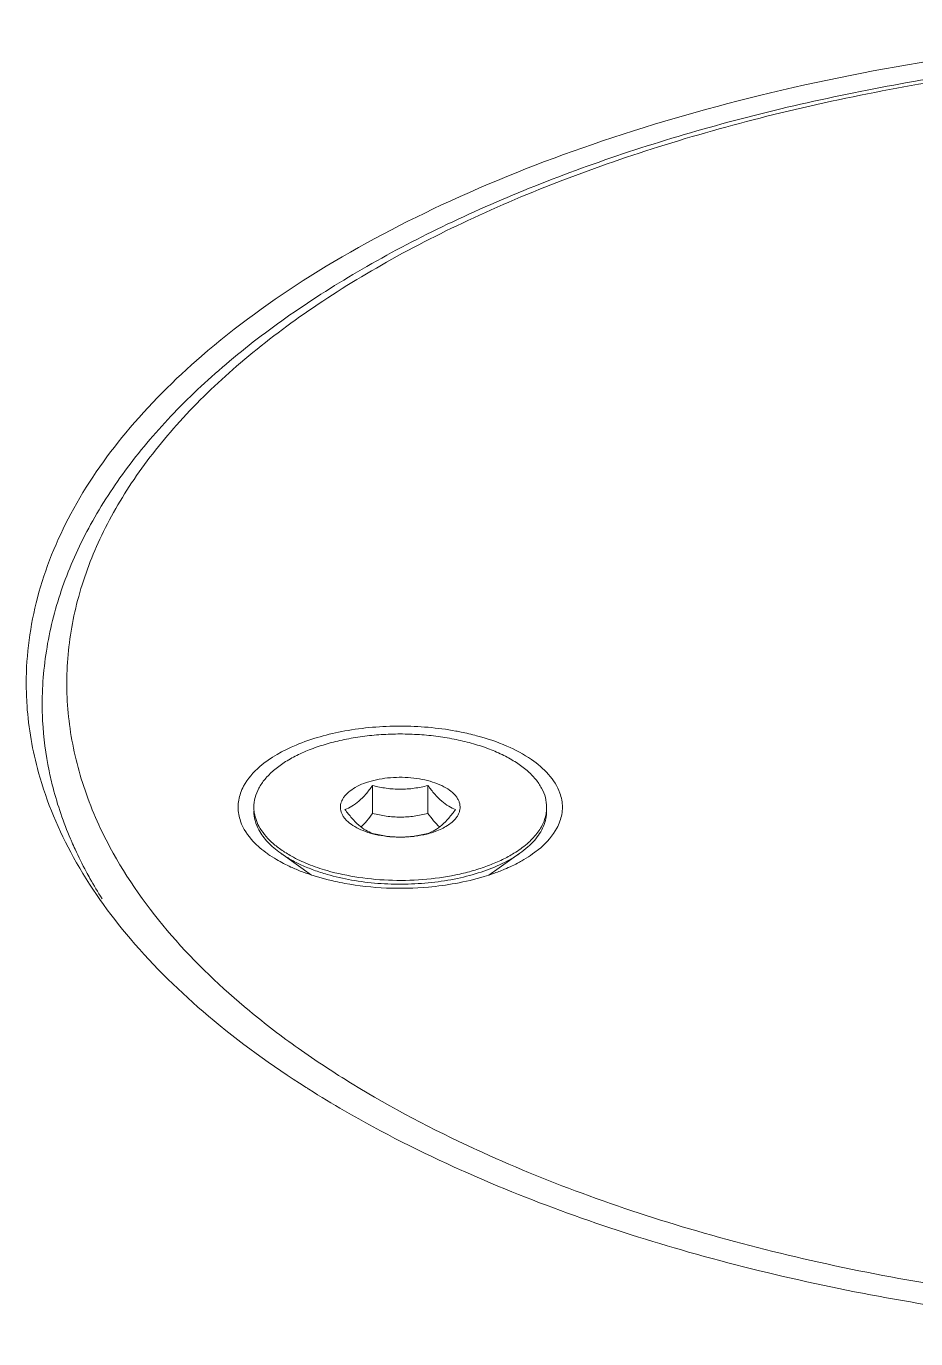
# Model space of a CAD drawing. Header units: millimetres. Extents: x 0 to 3564, y 0 to 2520.
# Drawn here: x 1708.9 to 1745.1, y 2177.2 to 2230.7 of the extents above; entities that cross this region are included whole.
import ezdxf

# ---------------------------------------------------------------- set-up
doc = ezdxf.new("R2010")
doc.units = ezdxf.units.MM
doc.layers.get('0').update_dxf_attribs({"lineweight": 13})

msp = doc.modelspace()

# ---------------------------------------------------------------- linework, layer by layer
for p, q in [((1723.007, 2199.758), (1723.007, 2198.623)), ((1725.257, 2199.758), (1725.257, 2198.623)), ((1729.848, 2197.226), (1729.519, 2196.972)), ((1720.521, 2196.114), (1719.267, 2197.001)), ((1727.743, 2196.114), (1728.998, 2197.001)), ((1727.16, 2184.968), (1727.222, 2184.939)), ((1726.637, 2184.091), (1726.709, 2184.058))]:
    msp.add_line(p, q)
for centre, radius, start, end in [((1719.672, 2198.876), 1.498, 180.0105, 185.9078), ((1728.595, 2198.876), 1.496, 354.0492, 359.996), ((1723.92, 2201.306), 3.627, 253.9012, 255.3331), ((1724.304, 2201.456), 3.782, 283.8414, 284.6791), ((1725.294, 2203.793), 15.85, 203.0466, 203.5214), ((1724.133, 2202.53), 4.872, 267.9886, 270.9745), ((1724.134, 2202.481), 4.822, 270.9701, 273.5151), ((1724.138, 2202.417), 4.758, 273.5146, 274.9839), ((1721.699, 2201.165), 5.131, 234.826, 239.5326), ((1726.555, 2201.184), 5.152, 300.4703, 305.1499), ((1723.008, 2203.795), 8.073, 247.2844, 250.808), ((1725.265, 2203.768), 8.045, 289.2014, 292.7385), ((1742.858, 2222.941), 42.038, 237.5408, 237.7236)]:
    msp.add_arc(centre, radius, start, end)
for points, knots in [([(1813.754, 2210.51), (1812.322, 2213.317), (1808.818, 2217.155), (1803, 2221.159), (1797.51, 2223.966), (1791.27, 2226.335), (1781.916, 2228.906), (1769.288, 2230.689), (1753.876, 2230.606), (1741.314, 2228.685), (1732.064, 2226.009), (1725.928, 2223.57), (1720.569, 2220.708), (1717.427, 2218.438), (1716.042, 2217.239)], [0, 0, 0, 0, 0.088881, 0.141375, 0.199264, 0.262136, 0.329285, 0.472453, 0.620055, 0.762514, 0.829074, 0.891229, 0.948342, 1, 1, 1, 1]), ([(1709.558, 2203.06), (1709.558, 2203.89), (1709.71, 2205.569), (1710.384, 2208.042), (1711.491, 2210.452), (1713.01, 2212.778), (1714.921, 2215.003), (1717.204, 2217.117), (1719.84, 2219.106), (1722.808, 2220.96), (1726.085, 2222.668), (1729.646, 2224.218), (1733.464, 2225.599), (1738.941, 2227.228), (1746.229, 2228.76), (1755.339, 2229.777), (1764.663, 2229.97), (1773.909, 2229.333), (1781.401, 2228.11), (1787.109, 2226.721), (1791.138, 2225.505), (1794.938, 2224.111), (1798.479, 2222.549), (1801.734, 2220.83), (1804.679, 2218.966), (1807.29, 2216.966), (1810.21, 2214.223), (1811.993, 2211.868), (1812.881, 2210.21)], [0, 0, 0, 0, 0.020646, 0.041676, 0.063474, 0.086348, 0.110553, 0.136267, 0.163599, 0.192589, 0.223223, 0.255438, 0.289128, 0.324158, 0.397531, 0.474028, 0.551881, 0.629235, 0.704266, 0.740391, 0.775328, 0.808915, 0.841018, 0.871534, 0.900403, 0.927615, 0.953214, 1, 1, 1, 1]), ([(1812, 2210.604), (1811.549, 2211.446), (1810.465, 2213.114), (1808.429, 2215.439), (1805.951, 2217.649), (1803.057, 2219.725), (1799.774, 2221.647), (1796.132, 2223.4), (1792.166, 2224.966), (1787.914, 2226.33), (1783.415, 2227.481), (1777.077, 2228.728), (1768.839, 2229.674), (1758.81, 2229.836), (1748.908, 2229.03), (1740.945, 2227.555), (1734.956, 2225.899), (1730.794, 2224.465), (1726.932, 2222.836), (1723.407, 2221.025), (1720.25, 2219.049), (1717.492, 2216.927), (1715.512, 2215.017), (1714.166, 2213.433), (1713.018, 2211.873), (1711.857, 2209.864), (1710.928, 2207.345), (1710.502, 2204.784), (1710.587, 2202.211), (1711.183, 2199.662), (1711.892, 2198.041), (1712.316, 2197.249)], [0, 0, 0, 0, 0.022934, 0.047544, 0.074031, 0.10249, 0.132931, 0.165291, 0.199452, 0.235247, 0.272476, 0.310905, 0.3903, 0.471244, 0.55141, 0.628527, 0.665302, 0.700574, 0.734151, 0.765882, 0.795666, 0.823463, 0.849311, 0.861546, 0.873352, 0.895795, 0.917016, 0.937486, 0.957762, 0.978422, 1, 1, 1, 1]), ([(1716.042, 2217.239), (1714.937, 2216.282), (1712.951, 2214.3), (1710.649, 2210.977), (1709.231, 2207.499), (1708.908, 2205.095), (1708.908, 2203.926)], [0, 0, 0, 0, 0.281941, 0.538353, 0.774678, 1, 1, 1, 1]), ([(1708.908, 2203.926), (1708.908, 2203.622), (1708.95, 2202.393), (1709.163, 2201.171), (1709.41, 2200.281)], [0, 0, 0, 0, 0.248118, 1, 1, 1, 1]), ([(1709.558, 2203.06), (1709.558, 2202.835), (1709.581, 2201.93), (1709.698, 2201.028), (1709.836, 2200.362)], [0, 0, 0, 0, 0.248943, 1, 1, 1, 1]), ([(1718.417, 2200.526), (1718.849, 2200.9), (1719.975, 2201.521), (1721.929, 2202.054), (1724.132, 2202.24), (1725.646, 2202.112), (1726.39, 2201.977)], [0, 0, 0, 0, 0.206306, 0.454834, 0.727416, 1, 1, 1, 1]), ([(1727.112, 2201.456), (1726.881, 2201.523), (1726.405, 2201.639), (1725.669, 2201.763), (1724.907, 2201.839), (1724.132, 2201.864), (1723.357, 2201.839), (1722.596, 2201.763), (1721.86, 2201.639), (1721.162, 2201.469), (1720.515, 2201.254), (1719.929, 2201), (1719.413, 2200.709), (1718.977, 2200.386), (1718.626, 2200.037), (1718.369, 2199.665), (1718.21, 2199.276), (1718.174, 2199.007), (1718.174, 2198.876)], [0, 0, 0, 0, 0.070402, 0.143616, 0.218736, 0.294834, 0.370931, 0.446055, 0.519262, 0.589668, 0.656485, 0.719057, 0.776906, 0.829795, 0.877802, 0.92142, 0.961647, 1, 1, 1, 1]), ([(1726.39, 2201.977), (1726.462, 2201.964), (1726.748, 2201.909), (1727.031, 2201.843), (1727.24, 2201.787)], [0, 0, 0, 0, 0.25414, 1, 1, 1, 1]), ([(1727.24, 2201.787), (1727.659, 2201.676), (1728.438, 2201.412), (1729.68, 2200.76), (1730.434, 2200.011), (1730.632, 2199.449)], [0, 0, 0, 0, 0.306727, 0.577589, 1, 1, 1, 1]), ([(1730.091, 2198.876), (1730.091, 2199.007), (1730.055, 2199.276), (1729.896, 2199.665), (1729.639, 2200.037), (1729.288, 2200.386), (1728.852, 2200.709), (1728.336, 2201), (1727.75, 2201.254), (1727.331, 2201.393), (1727.112, 2201.456)], [0, 0, 0, 0, 0.093469, 0.191504, 0.297803, 0.414799, 0.543694, 0.684666, 0.837174, 1, 1, 1, 1]), ([(1717.633, 2199.45), (1717.667, 2199.546), (1717.851, 2199.955), (1718.157, 2200.301), (1718.417, 2200.526)], [0, 0, 0, 0, 0.229745, 1, 1, 1, 1]), ([(1709.41, 2200.281), (1709.741, 2199.083), (1710.76, 2196.668), (1713.143, 2193.325), (1716.365, 2190.187), (1718.912, 2188.351), (1720.296, 2187.471)], [0, 0, 0, 0, 0.217169, 0.453161, 0.713257, 1, 1, 1, 1]), ([(1709.836, 2200.362), (1709.884, 2200.128), (1710.104, 2199.183), (1710.423, 2198.261), (1710.709, 2197.588)], [0, 0, 0, 0, 0.246089, 1, 1, 1, 1]), ([(1725.35, 2199.931), (1725.207, 2199.972), (1724.909, 2200.039), (1724.448, 2200.092), (1723.974, 2200.099), (1723.507, 2200.061), (1723.063, 2199.979), (1722.659, 2199.856), (1722.31, 2199.696), (1722.109, 2199.559), (1722.023, 2199.485)], [0, 0, 0, 0, 0.128611, 0.263628, 0.401279, 0.537607, 0.668749, 0.791211, 0.902193, 1, 1, 1, 1]), ([(1726.242, 2198.267), (1726.28, 2198.301), (1726.351, 2198.369), (1726.44, 2198.48), (1726.507, 2198.596), (1726.551, 2198.715), (1726.571, 2198.836), (1726.567, 2198.957), (1726.539, 2199.078), (1726.487, 2199.195), (1726.413, 2199.31), (1726.28, 2199.462), (1726.057, 2199.635), (1725.729, 2199.806), (1725.482, 2199.893), (1725.35, 2199.931)], [0, 0, 0, 0, 0.062761, 0.121167, 0.1757, 0.227248, 0.276977, 0.32624, 0.376438, 0.428866, 0.484593, 0.544387, 0.677689, 0.830135, 1, 1, 1, 1]), ([(1717.633, 2198.303), (1717.568, 2198.486), (1717.497, 2198.876), (1717.568, 2199.267), (1717.633, 2199.45)], [0, 0, 0, 0, 0.499811, 1, 1, 1, 1]), ([(1722.023, 2199.485), (1721.985, 2199.452), (1721.914, 2199.384), (1721.825, 2199.272), (1721.758, 2199.156), (1721.714, 2199.038), (1721.694, 2198.917), (1721.698, 2198.795), (1721.726, 2198.675), (1721.778, 2198.557), (1721.852, 2198.443), (1721.985, 2198.291), (1722.208, 2198.117), (1722.536, 2197.946), (1722.783, 2197.86), (1722.915, 2197.822)], [0, 0, 0, 0, 0.062761, 0.121167, 0.1757, 0.227248, 0.276977, 0.32624, 0.376438, 0.428866, 0.484593, 0.544387, 0.677689, 0.830135, 1, 1, 1, 1]), ([(1722.445, 2199.12), (1722.547, 2199.208), (1722.745, 2199.413), (1722.919, 2199.637), (1723.007, 2199.758)], [0, 0, 0, 0, 0.47416, 1, 1, 1, 1]), ([(1725.257, 2199.758), (1725.074, 2199.712), (1724.702, 2199.635), (1724.132, 2199.593), (1723.563, 2199.635), (1723.191, 2199.712), (1723.007, 2199.758)], [0, 0, 0, 0, 0.249369, 0.5, 0.750631, 1, 1, 1, 1]), ([(1726.382, 2198.783), (1726.286, 2198.819), (1726.086, 2198.912), (1725.799, 2199.124), (1725.52, 2199.413), (1725.346, 2199.637), (1725.257, 2199.758)], [0, 0, 0, 0, 0.203593, 0.435936, 0.703391, 1, 1, 1, 1]), ([(1730.632, 2199.449), (1730.697, 2199.266), (1730.768, 2198.876), (1730.697, 2198.486), (1730.632, 2198.303)], [0, 0, 0, 0, 0.499811, 1, 1, 1, 1]), ([(1721.882, 2198.783), (1721.979, 2198.819), (1722.179, 2198.912), (1722.357, 2199.043), (1722.445, 2199.12)], [0, 0, 0, 0, 0.467037, 1, 1, 1, 1]), ([(1718.417, 2197.226), (1718.324, 2197.307), (1718.001, 2197.614), (1717.74, 2197.998), (1717.633, 2198.303)], [0, 0, 0, 0, 0.27505, 1, 1, 1, 1]), ([(1718.377, 2197.949), (1718.312, 2198.07), (1718.21, 2198.321), (1718.174, 2198.59), (1718.174, 2198.721)], [0, 0, 0, 0, 0.511935, 1, 1, 1, 1]), ([(1718.182, 2198.722), (1718.193, 2198.617), (1718.238, 2198.403), (1718.325, 2198.202), (1718.377, 2198.104)], [0, 0, 0, 0, 0.48875, 1, 1, 1, 1]), ([(1721.882, 2198.783), (1721.971, 2198.663), (1722.145, 2198.439), (1722.425, 2198.149), (1722.711, 2197.938), (1722.911, 2197.844), (1723.007, 2197.809)], [0, 0, 0, 0, 0.296609, 0.564064, 0.796406, 1, 1, 1, 1]), ([(1722.538, 2198.07), (1722.622, 2198.15), (1722.785, 2198.329), (1722.933, 2198.521), (1723.007, 2198.623)], [0, 0, 0, 0, 0.480006, 1, 1, 1, 1]), ([(1723.007, 2198.623), (1723.191, 2198.577), (1723.563, 2198.5), (1724.132, 2198.457), (1724.702, 2198.5), (1725.074, 2198.577), (1725.257, 2198.623)], [0, 0, 0, 0, 0.249369, 0.5, 0.750631, 1, 1, 1, 1]), ([(1725.257, 2198.623), (1725.332, 2198.521), (1725.48, 2198.329), (1725.643, 2198.15), (1725.727, 2198.07)], [0, 0, 0, 0, 0.520021, 1, 1, 1, 1]), ([(1725.263, 2197.797), (1725.361, 2197.823), (1725.55, 2197.881), (1725.814, 2197.99), (1726.046, 2198.116), (1726.182, 2198.215), (1726.242, 2198.267)], [0, 0, 0, 0, 0.279516, 0.540776, 0.781432, 1, 1, 1, 1]), ([(1726.382, 2198.783), (1726.294, 2198.663), (1726.12, 2198.439), (1725.922, 2198.234), (1725.82, 2198.145)], [0, 0, 0, 0, 0.52584, 1, 1, 1, 1]), ([(1729.696, 2197.809), (1729.801, 2197.947), (1729.936, 2198.168), (1730.045, 2198.484), (1730.075, 2198.643), (1730.083, 2198.721)], [0, 0, 0, 0, 0.520142, 0.763527, 1, 1, 1, 1]), ([(1730.632, 2198.303), (1730.598, 2198.206), (1730.414, 2197.797), (1730.108, 2197.452), (1729.848, 2197.226)], [0, 0, 0, 0, 0.229745, 1, 1, 1, 1]), ([(1730.091, 2198.721), (1730.091, 2198.616), (1730.068, 2198.404), (1730.003, 2198.2), (1729.961, 2198.101)], [0, 0, 0, 0, 0.492161, 1, 1, 1, 1]), ([(1718.377, 2198.104), (1718.509, 2197.86), (1718.796, 2197.519), (1719.272, 2197.141), (1719.554, 2196.966), (1719.704, 2196.883)], [0, 0, 0, 0, 0.45623, 0.716827, 1, 1, 1, 1]), ([(1719.267, 2197.001), (1719.169, 2197.07), (1718.985, 2197.213), (1718.667, 2197.513), (1718.474, 2197.77), (1718.377, 2197.949)], [0, 0, 0, 0, 0.27524, 0.533045, 1, 1, 1, 1]), ([(1723.002, 2197.797), (1723.155, 2197.757), (1723.473, 2197.695), (1723.796, 2197.667), (1723.962, 2197.661)], [0, 0, 0, 0, 0.489329, 1, 1, 1, 1]), ([(1723.007, 2197.809), (1723.191, 2197.763), (1723.563, 2197.687), (1724.132, 2197.644), (1724.702, 2197.687), (1725.074, 2197.763), (1725.257, 2197.809)], [0, 0, 0, 0, 0.249369, 0.5, 0.750631, 1, 1, 1, 1]), ([(1724.551, 2197.676), (1724.608, 2197.681), (1724.829, 2197.705), (1725.049, 2197.744), (1725.209, 2197.784)], [0, 0, 0, 0, 0.256008, 1, 1, 1, 1]), ([(1725.82, 2198.145), (1725.732, 2198.069), (1725.554, 2197.938), (1725.354, 2197.844), (1725.257, 2197.809)], [0, 0, 0, 0, 0.532969, 1, 1, 1, 1]), ([(1728.762, 2197.001), (1728.948, 2197.116), (1729.286, 2197.357), (1729.577, 2197.655), (1729.696, 2197.809)], [0, 0, 0, 0, 0.529004, 1, 1, 1, 1]), ([(1729.961, 2198.101), (1729.917, 2198), (1729.808, 2197.797), (1729.591, 2197.514), (1729.319, 2197.244), (1729.11, 2197.08), (1728.998, 2197.001)], [0, 0, 0, 0, 0.223626, 0.463201, 0.721485, 1, 1, 1, 1]), ([(1710.761, 2197.468), (1710.805, 2197.366), (1710.989, 2196.955), (1711.19, 2196.552), (1711.35, 2196.253)], [0, 0, 0, 0, 0.247447, 1, 1, 1, 1]), ([(1712.316, 2197.249), (1713.695, 2194.676), (1716.322, 2191.815), (1720, 2189.013), (1723.006, 2187.04), (1725.454, 2185.755), (1727.16, 2184.968)], [0, 0, 0, 0, 0.448419, 0.576605, 0.711344, 1, 1, 1, 1]), ([(1719.89, 2196.348), (1719.819, 2196.378), (1719.549, 2196.496), (1719.286, 2196.632), (1719.098, 2196.743)], [0, 0, 0, 0, 0.259491, 1, 1, 1, 1]), ([(1721.153, 2196.141), (1720.972, 2196.193), (1720.621, 2196.307), (1720.124, 2196.509), (1719.672, 2196.737), (1719.396, 2196.91), (1719.267, 2197.001)], [0, 0, 0, 0, 0.272061, 0.530387, 0.773325, 1, 1, 1, 1]), ([(1719.704, 2196.883), (1719.923, 2196.761), (1720.397, 2196.539), (1720.892, 2196.371), (1721.153, 2196.296)], [0, 0, 0, 0, 0.479531, 1, 1, 1, 1]), ([(1728.998, 2197.001), (1728.772, 2196.841), (1728.262, 2196.55), (1727.406, 2196.212), (1726.441, 2195.956), (1725.4, 2195.793), (1724.316, 2195.726), (1723.226, 2195.759), (1722.166, 2195.891), (1721.482, 2196.046), (1721.153, 2196.141)], [0, 0, 0, 0, 0.10215, 0.216038, 0.339759, 0.470638, 0.605509, 0.740965, 0.873547, 1, 1, 1, 1]), ([(1726.556, 2196.155), (1726.765, 2196.201), (1727.171, 2196.306), (1727.751, 2196.501), (1728.282, 2196.729), (1728.61, 2196.907), (1728.762, 2197.001)], [0, 0, 0, 0, 0.271073, 0.529371, 0.772859, 1, 1, 1, 1]), ([(1729.167, 2196.743), (1729.106, 2196.707), (1728.849, 2196.562), (1728.582, 2196.435), (1728.375, 2196.348)], [0, 0, 0, 0, 0.240482, 1, 1, 1, 1]), ([(1711.35, 2196.253), (1711.4, 2196.161), (1711.605, 2195.787), (1711.823, 2195.421), (1711.994, 2195.15)], [0, 0, 0, 0, 0.247354, 1, 1, 1, 1]), ([(1721.875, 2195.775), (1721.742, 2195.799), (1721.228, 2195.903), (1720.721, 2196.043), (1720.354, 2196.171)], [0, 0, 0, 0, 0.258636, 1, 1, 1, 1]), ([(1721.153, 2196.296), (1721.575, 2196.174), (1722.459, 2195.989), (1723.824, 2195.874), (1725.206, 2195.918), (1726.116, 2196.056), (1726.556, 2196.155)], [0, 0, 0, 0, 0.241353, 0.495388, 0.751794, 1, 1, 1, 1]), ([(1727.911, 2196.171), (1727.792, 2196.129), (1727.293, 2195.967), (1726.782, 2195.846), (1726.39, 2195.775)], [0, 0, 0, 0, 0.240931, 1, 1, 1, 1]), ([(1726.39, 2195.775), (1726.022, 2195.708), (1724.525, 2195.511), (1722.993, 2195.572), (1721.875, 2195.775)], [0, 0, 0, 0, 0.24761, 1, 1, 1, 1]), ([(1720.409, 2187.399), (1720.887, 2187.098), (1722.9, 2185.882), (1725.006, 2184.821), (1726.637, 2184.091)], [0, 0, 0, 0, 0.240056, 1, 1, 1, 1]), ([(1727.222, 2184.939), (1728.633, 2184.29), (1731.59, 2183.078), (1736.254, 2181.555), (1741.219, 2180.291), (1746.428, 2179.302), (1751.819, 2178.598), (1759.183, 2178.052), (1764.762, 2178.092), (1768.473, 2178.32)], [0, 0, 0, 0, 0.110553, 0.227092, 0.348823, 0.474822, 0.604065, 0.735456, 1, 1, 1, 1]), ([(1726.709, 2184.058), (1729.672, 2182.737), (1736.088, 2180.486), (1746.354, 2178.296), (1757.311, 2177.215), (1764.789, 2177.267), (1768.54, 2177.493)], [0, 0, 0, 0, 0.227942, 0.475755, 0.735956, 1, 1, 1, 1])]:
    msp.add_open_spline(points, degree=3, knots=knots)
msp.add_open_spline([(1718.744, 2196.971), (1718.631, 2197.051), (1718.521, 2197.136), (1718.417, 2197.226)], degree=3)

doc.saveas('drawing.dxf')
